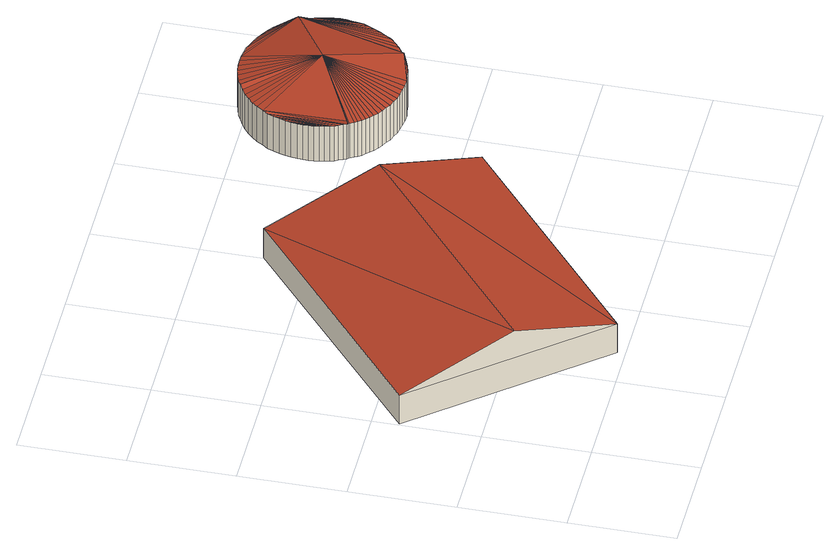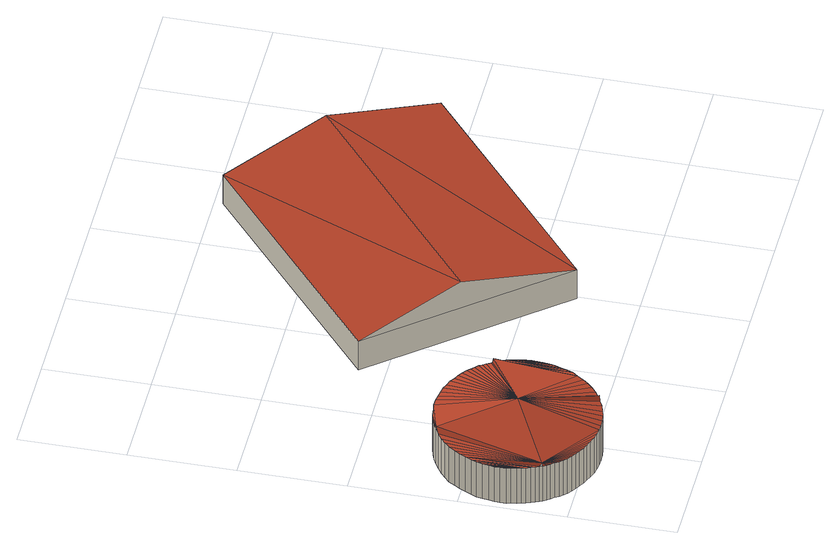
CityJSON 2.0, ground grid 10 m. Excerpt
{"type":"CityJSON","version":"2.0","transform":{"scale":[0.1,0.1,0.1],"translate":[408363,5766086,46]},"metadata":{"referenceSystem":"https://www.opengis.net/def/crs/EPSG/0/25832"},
"CityObjects":{
"building1":{"type":"Building","attributes":{"Gemeindeschluessel":"05515000","Geometrietyp2DReferenz":"3000","function":"31001_2700","roofType":"3100","measuredHeight":6.33},"geometry":[{"type":"Solid","lod":"2","boundaries":[[[[0,1,2,3]],[[4,5,1,0]],[[6,7,5,4]],[[3,2,7,6]],[[0,8,4]],[[6,9,3]],[[0,3,9]],[[9,8,0]],[[8,9,6]],[[6,4,8]],[[1,5,7,2]]]],"semantics":{"surfaces":[{"type":"WallSurface"},{"type":"RoofSurface"},{"type":"GroundSurface"}],"values":[[0,0,0,0,0,0,1,1,1,1,2]]}}]},
"building2":{"type":"Building","attributes":{"Gemeindeschluessel":"05515000","Geometrietyp2DReferenz":"3000","function":"51003_1201","roofType":"5000","measuredHeight":5.88},"geometry":[{"type":"Solid","lod":"2","boundaries":[[[[10,11,12,13]],[[14,15,11,10]],[[16,17,15,14]],[[18,19,17,16]],[[20,21,19,18]],[[22,23,21,20]],[[24,25,23,22]],[[26,27,25,24]],[[28,29,27,26]],[[30,31,29,28]],[[32,33,31,30]],[[34,35,33,32]],[[36,37,35,34]],[[38,39,37,36]],[[40,41,39,38]],[[42,43,41,40]],[[44,45,43,42]],[[46,47,45,44]],[[48,49,47,46]],[[50,51,49,48]],[[52,53,51,50]],[[54,55,53,52]],[[56,57,55,54]],[[58,59,57,56]],[[60,61,59,58]],[[62,63,61,60]],[[64,65,63,62]],[[66,67,65,64]],[[68,69,67,66]],[[70,71,69,68]],[[72,73,71,70]],[[74,75,73,72]],[[76,77,75,74]],[[78,79,77,76]],[[80,81,79,78]],[[82,83,81,80]],[[84,85,83,82]],[[86,87,85,84]],[[88,89,87,86]],[[90,91,89,88]],[[92,93,91,90]],[[94,95,93,92]],[[96,97,95,94]],[[98,99,97,96]],[[100,101,99,98]],[[102,103,101,100]],[[104,105,103,102]],[[106,107,105,104]],[[108,109,107,106]],[[110,111,109,108]],[[112,113,111,110]],[[114,115,113,112]],[[116,117,115,114]],[[118,119,117,116]],[[120,121,119,118]],[[122,123,121,120]],[[124,125,123,122]],[[126,127,125,124]],[[128,129,127,126]],[[130,131,129,128]],[[132,133,131,130]],[[134,135,133,132]],[[136,137,135,134]],[[138,139,137,136]],[[140,141,139,138]],[[142,143,141,140]],[[144,145,143,142]],[[146,147,145,144]],[[148,149,147,146]],[[150,151,149,148]],[[152,153,151,150]],[[154,155,153,152]],[[156,157,155,154]],[[158,159,157,156]],[[160,161,159,158]],[[162,163,161,160]],[[164,165,163,162]],[[166,167,165,164]],[[168,169,167,166]],[[170,171,169,168]],[[172,173,171,170]],[[174,175,173,172]],[[176,177,175,174]],[[178,179,177,176]],[[180,181,179,178]],[[182,183,181,180]],[[184,185,183,182]],[[13,12,185,184]],[[186,98,96]],[[186,96,94]],[[186,94,92]],[[186,92,90]],[[186,90,88]],[[186,88,86]],[[186,86,84]],[[186,84,82]],[[186,82,80]],[[186,80,78]],[[186,78,76]],[[186,76,74]],[[186,74,72]],[[186,72,70]],[[186,70,68]],[[187,186,68]],[[187,68,66]],[[187,66,64]],[[187,64,62]],[[187,62,60]],[[187,60,58]],[[187,58,56]],[[56,188,187]],[[118,116,114]],[[120,118,114]],[[120,114,112]],[[120,112,110]],[[122,120,110]],[[122,110,108]],[[124,122,108]],[[124,108,106]],[[126,124,106]],[[126,106,104]],[[126,104,102]],[[128,126,102]],[[128,102,100]],[[128,100,186]],[[130,128,186]],[[132,130,186]],[[134,132,186]],[[136,134,186]],[[138,136,186]],[[140,138,186]],[[189,140,186]],[[186,187,189]],[[144,142,189]],[[146,144,189]],[[148,146,189]],[[150,148,189]],[[152,150,189]],[[152,189,187]],[[154,152,187]],[[156,154,187]],[[158,156,187]],[[160,158,187]],[[162,160,187]],[[164,162,187]],[[166,164,187]],[[168,166,187]],[[170,168,187]],[[172,170,187]],[[174,172,187]],[[176,174,187]],[[178,176,187]],[[180,178,187]],[[182,180,187]],[[184,182,187]],[[13,184,187]],[[187,190,13]],[[187,188,54]],[[187,54,52]],[[187,52,50]],[[187,50,48]],[[187,48,46]],[[187,46,44]],[[190,187,44]],[[10,190,44]],[[10,44,42]],[[14,10,42]],[[16,14,42]],[[16,42,40]],[[18,16,40]],[[18,40,38]],[[20,18,38]],[[22,20,38]],[[22,38,36]],[[24,22,36]],[[24,36,34]],[[26,24,34]],[[26,34,32]],[[28,26,32]],[[32,30,28]],[[54,188,56]],[[98,186,100]],[[13,190,10]],[[140,189,142]],[[11,15,17,19,21,23,25,27,29,31,33,35,37,39,41,43,45,47,49,51,53,55,57,59,61,63,65,67,69,71,73,75,77,79,81,83,85,87,89,91,93,95,97,99,101,103,105,107,109,111,113,115,117,119,121,123,125,127,129,131,133,135,137,139,141,143,145,147,149,151,153,155,157,159,161,163,165,167,169,171,173,175,177,179,181,183,185,12]]]],"semantics":{"surfaces":[{"type":"WallSurface"},{"type":"RoofSurface"},{"type":"GroundSurface"}],"values":[[0,0,0,0,0,0,0,0,0,0,0,0,0,0,0,0,0,0,0,0,0,0,0,0,0,0,0,0,0,0,0,0,0,0,0,0,0,0,0,0,0,0,0,0,0,0,0,0,0,0,0,0,0,0,0,0,0,0,0,0,0,0,0,0,0,0,0,0,0,0,0,0,0,0,0,0,0,0,0,0,0,0,0,0,0,0,0,0,1,1,1,1,1,1,1,1,1,1,1,1,1,1,1,1,1,1,1,1,1,1,1,1,1,1,1,1,1,1,1,1,1,1,1,1,1,1,1,1,1,1,1,1,1,1,1,1,1,1,1,1,1,1,1,1,1,1,1,1,1,1,1,1,1,1,1,1,1,1,1,1,1,1,1,1,1,1,1,1,1,1,1,1,1,1,1,1,1,1,1,1,0,0,0,0,2]]}}]}
},
"vertices":[
[141,8,38],[141,8,5],[341,175,5],[341,175,38],[2,175,38],[2,175,5],[202,343,38],[202,343,5],[76,87,68],[276,254,68],
[351,300,45],[351,300,5],[352,299,5],[352,299,45],[350,303,45],[350,303,5],[348,307,45],[348,307,5],[346,310,45],[346,310,5],[345,314,45],[345,314,5],[344,319,45],[344,319,5],[343,323,45],[343,323,5],[342,328,45],[342,328,5],[342,333,45],[342,333,5],[342,338,45],[342,338,5],[342,343,45],[342,343,5],[343,349,45],[343,349,5],[344,354,45],[344,354,5],[346,360,45],[346,360,5],[348,366,45],[348,366,5],[350,372,45],[350,372,5],[354,377,45],[354,377,5],[358,383,45],[358,383,5],[362,388,45],[362,388,5],[367,393,45],[367,393,5],[372,397,45],[372,397,5],[378,401,45],[378,401,5],[384,404,45],[384,404,5],[390,407,45],[390,407,5],[397,409,45],[397,409,5],[403,411,45],[403,411,5],[410,412,45],[410,412,5],[417,412,45],[417,412,5],[423,412,45],[423,412,5],[429,411,45],[429,411,5],[435,410,45],[435,410,5],[441,408,45],[441,408,5],[446,406,45],[446,406,5],[451,404,45],[451,404,5],[456,401,45],[456,401,5],[460,399,45],[460,399,5],[464,396,45],[464,396,5],[468,393,45],[468,393,5],[471,390,45],[471,390,5],[474,387,45],[474,387,5],[476,383,45],[476,383,5],[479,380,45],[479,380,5],[481,377,45],[481,377,5],[483,374,45],[483,374,5],[484,371,45],[484,371,5],[486,368,45],[486,368,5],[487,364,45],[487,364,5],[489,360,45],[489,360,5],[490,356,45],[490,356,5],[491,352,45],[491,352,5],[492,347,45],[492,347,5],[493,343,45],[493,343,5],[493,337,45],[493,337,5],[493,332,45],[493,332,5],[492,327,45],[492,327,5],[491,321,45],[491,321,5],[490,315,45],[490,315,5],[488,310,45],[488,310,5],[485,304,45],[485,304,5],[482,298,45],[482,298,5],[479,293,45],[479,293,5],[475,287,45],[475,287,5],[470,282,45],[470,282,5],[465,278,45],[465,278,5],[459,274,45],[459,274,5],[453,270,45],[453,270,5],[447,267,45],[447,267,5],[441,265,45],[441,265,5],[434,263,45],[434,263,5],[427,262,45],[427,262,5],[421,261,45],[421,261,5],[414,261,45],[414,261,5],[408,262,45],[408,262,5],[402,263,45],[402,263,5],[396,264,45],[396,264,5],[391,266,45],[391,266,5],[385,268,45],[385,268,5],[381,271,45],[381,271,5],[376,273,45],[376,273,5],[372,276,45],[372,276,5],[368,279,45],[368,279,5],[365,282,45],[365,282,5],[362,285,45],[362,285,5],[359,288,45],[359,288,5],[357,291,45],[357,291,5],[355,294,45],[355,294,5],[353,298,45],[353,298,5],[483,373,49],[418,337,64],[381,403,49],[454,271,49],[351,300,49]
]}
